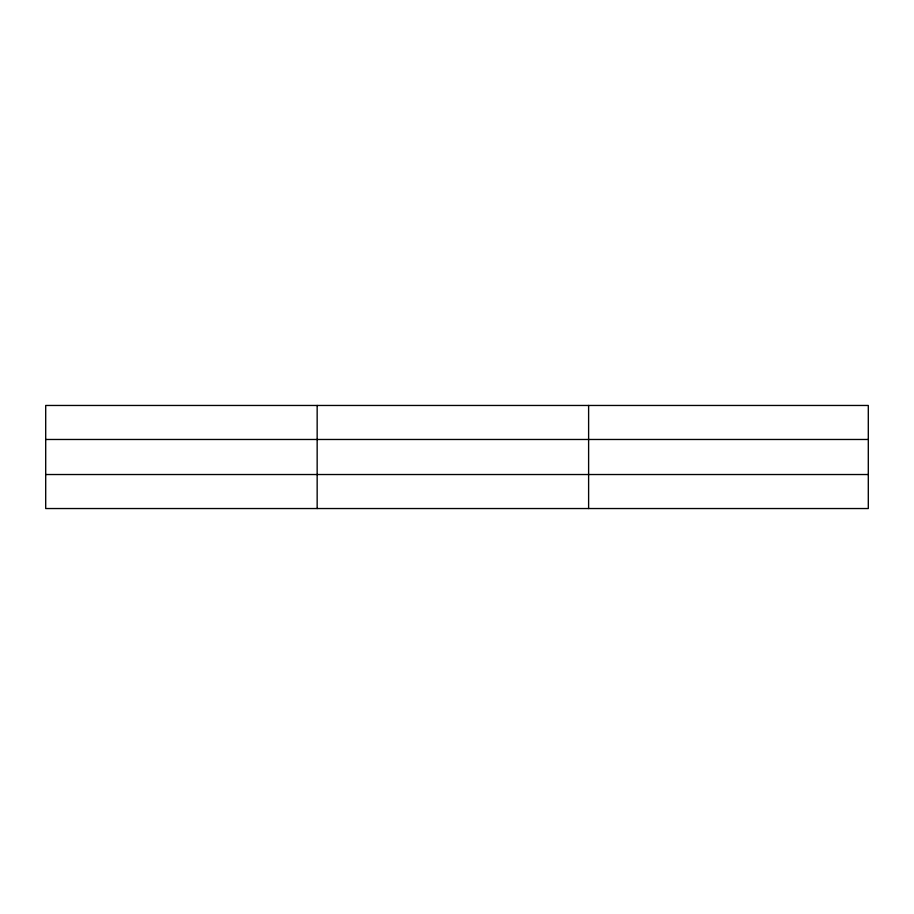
<?xml version="1.0" encoding="UTF-8"?>
<svg xmlns="http://www.w3.org/2000/svg" width="914" height="914" viewBox="0 0 914 914"><rect width="100%" height="100%" fill="white"/><g stroke="black" fill="none" stroke-linecap="round" stroke-linejoin="round"><path stroke-width="1.37" d="M317.158 405.462L317.158 508.538M588.616 405.462L588.616 508.538M868.3 439.474L868.3 405.462L45.7 405.462L45.7 508.538L868.3 508.538L868.3 439.474L45.7 439.474M45.7 474.526L868.3 474.526"/></g></svg>
